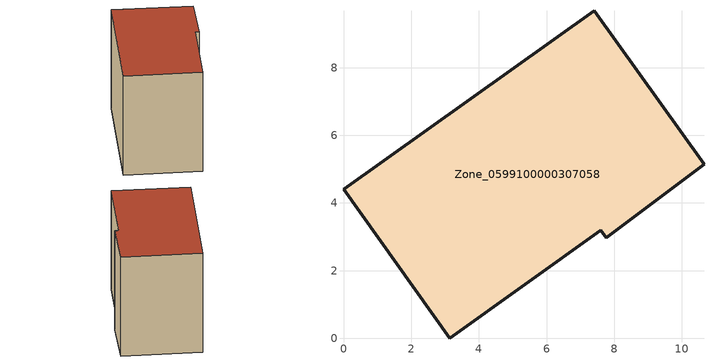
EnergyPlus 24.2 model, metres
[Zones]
Zone_0599100000307058
 floor ground (C_G): 7.61,3.2 3.14,0 0,4.4 7.41,9.68 10.65,5.15 7.77,2.97 z0
 wall outside (C_F): 7.41,9.68 0,4.4 3.14,0 7.61,3.2 7.77,2.97 10.65,5.15 7.41,9.68 z0:7.71
 roof outside (C_R): 7.77,2.97 10.65,5.15 7.41,9.68 0,4.4 3.14,0 7.61,3.2 z7.71
[BUILDING]
Pand.0599100000307058: North Axis=0; Terrain=City; Loads Convergence Tolerance Value=0.04; Temperature Convergence Tolerance Value=0.4; Solar Distribution=FullExterior; Maximum Number of Warmup Days=25; Minimum Number of Warmup Days=1
[Site:Location]
Rotterdam.The.Hague.AP_ZH_NLD Design_Conditions: Latitude=51.96; Longitude=4.45; Time Zone=1; Elevation=-4.5
[SITE:GROUNDTEMPERATURE:BUILDINGSURFACE]
18, 18, 18, 18, 18, 18, 18, 18, 18, 18, 18, 18
[MATERIAL] Thermal Absorptance=0.9; Solar Absorptance=0.7; Visible Absorptance=0.7
Name | Roughness | Thickness | Conductivity | Density | Specific Heat
G.TI.1975-1991 | MediumSmooth | 0.15 | 0.288461 | 540 | 1210
F.TI.1975-1991 | Rough | 0.3 | 0.230769 | 1920 | 840
R.TI.1975-1991 | MediumRough | 0.2 | 0.153846 | 1500 | 1000
[CONSTRUCTION]
C_G: G.TI.1975-1991
C_F: F.TI.1975-1991
C_R: R.TI.1975-1991
[ZONE]
Zone_0599100000307058: Type=1; Multiplier=1; Ceiling Height=Autocalculate; Volume=Autocalculate; Floor Area=autocalculate; Part of Total Floor Area=Yes
[ZONEINFILTRATION:DESIGNFLOWRATE]
Infil_Zone_0599100000307058: Zone or ZoneList or Space or SpaceList=Zone_0599100000307058; Schedule=AlwaysOn; Design Flow Rate Calculation Method=Flow/Area; Flow Rate per Floor Area=0.003; Constant Term Coefficient=1; Temperature Term Coefficient=0; Velocity Term Coefficient=0; Velocity Squared Term Coefficient=0
[HVACTEMPLATE:ZONE:IDEALLOADSAIRSYSTEM]
Zone_0599100000307058: Maximum Heating Supply Air Temperature=50; Minimum Cooling Supply Air Temperature=13; Maximum Heating Supply Air Humidity Ratio=0.0156; Minimum Cooling Supply Air Humidity Ratio=0.0077; Heating Limit=NoLimit; Cooling Limit=NoLimit; Dehumidification Control Type=ConstantSensibleHeatRatio; Cooling Sensible Heat Ratio=0.7; Dehumidification Setpoint=60; Humidification Control Type=None; Humidification Setpoint=30; Outdoor Air Method=None; Outdoor Air Flow Rate per Person=0.00944; Outdoor Air Flow Rate per Zone Floor Area=0; Outdoor Air Flow Rate per Zone=0; Demand Controlled Ventilation Type=None; Outdoor Air Economizer Type=NoEconomizer; Heat Recovery Type=None; Sensible Heat Recovery Effectiveness=0.7; Latent Heat Recovery Effectiveness=0.65
[ZONECONTROL:THERMOSTAT]
ThermostatControl_Zone_0599100000307058: Zone or ZoneList=Zone_0599100000307058; Control Type Schedule=DualSetpointControlType; Control 1=Thermostat_Zone_0599100000307058; Temperature Difference Between Cutout And Setpoint=0
[THERMOSTATSETPOINT:DUALSETPOINT]
Thermostat_Zone_0599100000307058: Heating Setpoint Temperature Schedule=HeatingSetpoint_Zone_0599100000307058; Cooling Setpoint Temperature Schedule=CoolingSetpoint_Zone_0599100000307058
[SCHEDULE:COMPACT]
HeatingSetpoint_Zone_0599100000307058: Through: 12/31, For: AllDays, Until: 24:00, 21
CoolingSetpoint_Zone_0599100000307058: Through: 12/31, For: AllDays, Until: 24:00, 24
DualSetpointControlType: Through: 12/31, For: AllDays, Until: 24:00, 4
AlwaysOn: Through: 12/31, For: AllDays, Until: 24:00, 1
